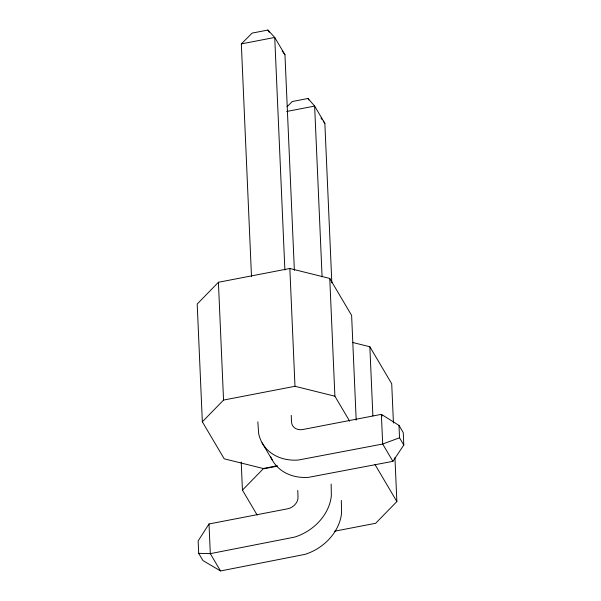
<?xml version="1.0" encoding="UTF-8"?>
<svg xmlns="http://www.w3.org/2000/svg" width="601" height="601" viewBox="0 0 601 601"><rect width="100%" height="100%" fill="white"/><g stroke="black" fill="none" stroke-linecap="round" stroke-linejoin="round"><path stroke-width="0.9" d="M297.743 490.446L298.028 497.012A11.419 9.346 -30.6 0 1 287.541 508.807L209.013 523.967L198.142 540.945L198.683 553.341L202.95 560.568L220.529 570.95L304.842 554.4A46.45 38.006 -30.6 0 0 341.571 513.074L341.323 500.393M270.525 456.377A46.45 38.006 -30.6 0 0 308.568 477.337L392.904 461.335L403.797 445.025L403.256 432.63L398.989 425.403L381.38 414.352L302.851 429.512A11.419 9.346 -30.6 0 1 291.515 421.925L291.23 415.359M356.19 420.129L351.623 315.427L329.761 278.428L289.84 268.497L218.411 282.282L197.203 304.016L202.342 421.804L224.203 458.803L264.124 468.742L276.948 466.263M202.342 421.804L223.549 400.071L294.986 386.285L334.9 396.217L349.639 421.151M257.175 515.065L242.443 490.131L263.651 468.397L277.384 465.745M394.947 457.609L396.863 501.55L375.655 523.283L334.441 531.231M251.488 276.475L241.332 43.896L252.157 33.093L267.911 30.05L274.732 37.45L284.957 54.751L294.37 270.435M287.075 106.708L292.266 101.524L308.02 98.481L314.639 106.084L324.863 123.385L331.827 282.816M398.989 425.403L399.53 437.798L382.679 444.034L298.344 460.035A46.45 38.006 -30.6 0 1 258.648 433.456L257.829 421.842M241.332 43.896L274.732 37.45L284.882 270.007M286.654 111.486L314.639 106.084L322.091 276.768M198.683 553.341L210.305 553.649L294.618 537.099A46.45 38.006 -30.6 0 0 331.346 495.765L331.143 484.03M352.622 342.465L369.855 346.754L391.717 383.761L393.437 423.021M282.177 50.987L284.957 54.751M321.039 118.059L322.128 119.584M323.225 121.101L324.863 123.385M267.911 30.05L269.225 32.274M308.02 98.481L308.891 99.969M399.53 437.798L403.797 445.025M382.311 415.93L381.38 414.352L382.679 444.034L392.904 461.335M375.001 464.543L396.863 501.55M262.081 442.824L272.306 460.126M220.529 570.95L210.305 553.649L209.013 523.967M369.855 346.754L372.875 415.93M329.761 278.428L334.9 396.217M289.84 268.497L294.986 386.285M241.219 462.086L242.443 490.131M218.411 282.282L223.549 400.071"/></g></svg>
